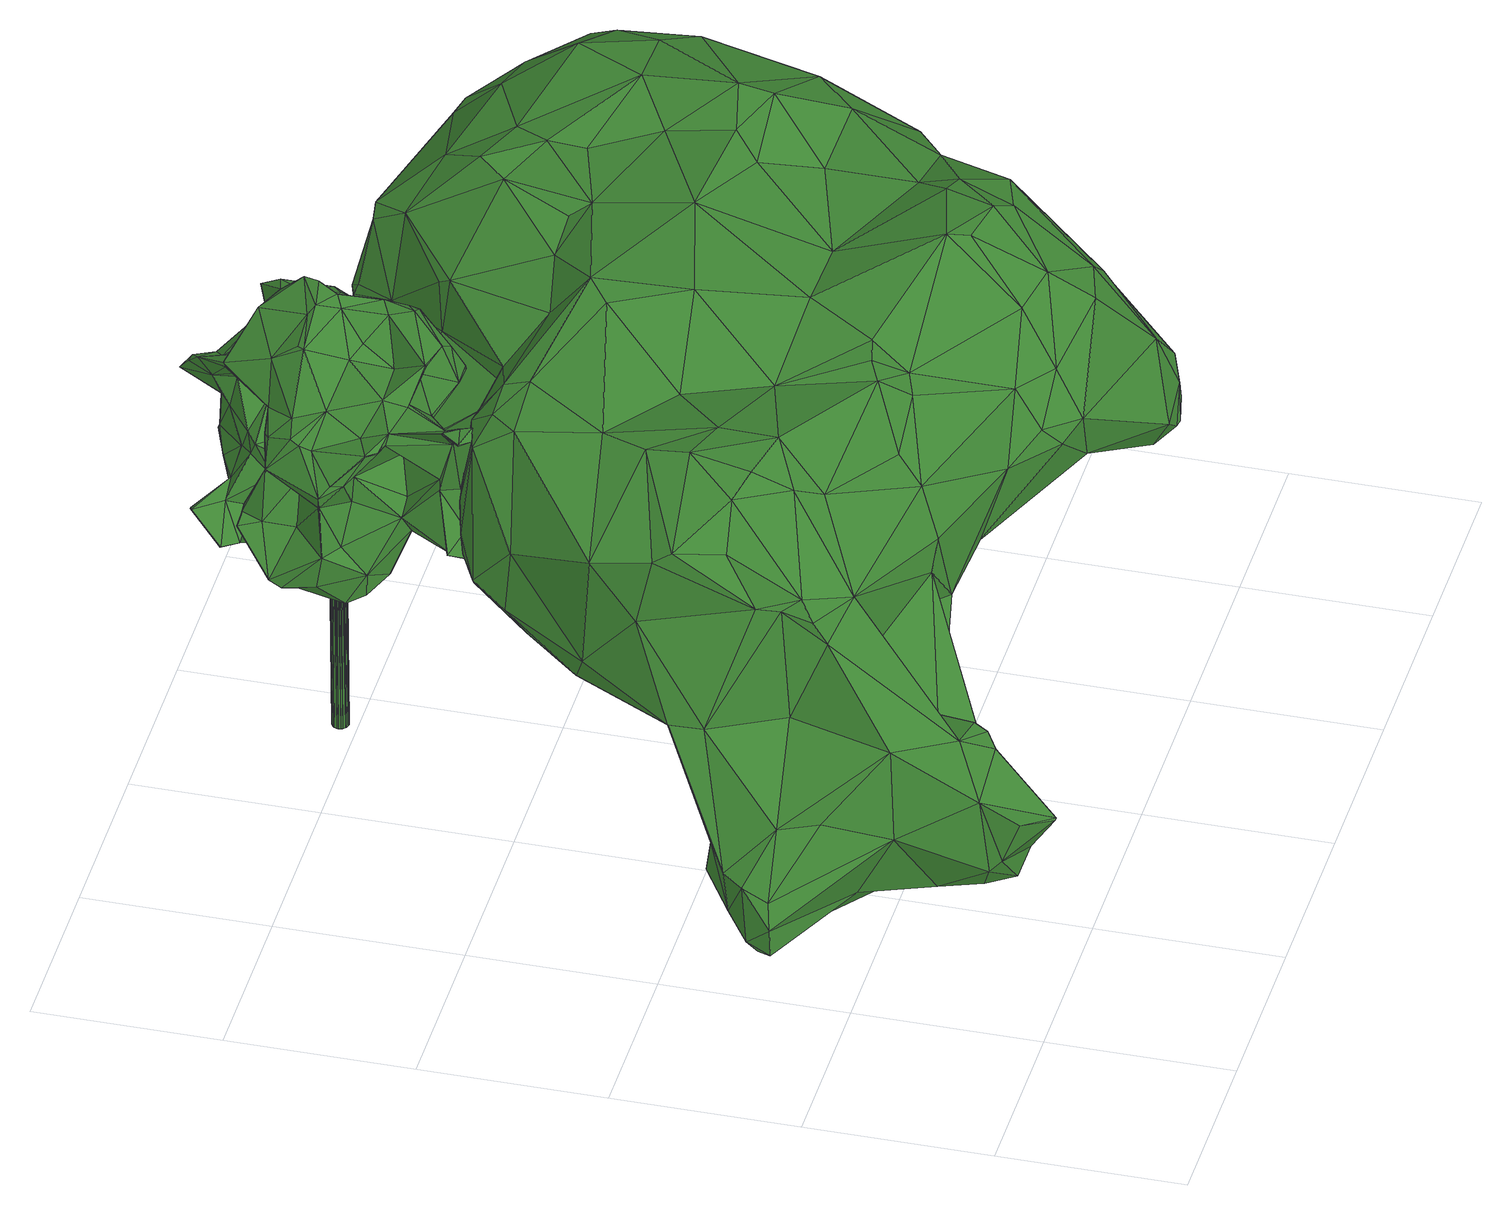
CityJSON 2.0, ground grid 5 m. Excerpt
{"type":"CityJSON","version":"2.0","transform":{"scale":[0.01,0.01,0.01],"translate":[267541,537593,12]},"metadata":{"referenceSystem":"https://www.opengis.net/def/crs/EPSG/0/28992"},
"CityObjects":{
"tree1":{"type":"SolitaryVegetationObject","attributes":{"gtid":318,"crown_width_m":7.71,"crown_median_z":21.86,"crown_r50_m":0.339,"crown_porosity":0.909,"trunk_H_m":8.92,"trunk_DBH_m":0.437,"trunk_radius_m":0.219,"trunk_base_height_m":12.94,"original_gtid":"318"},"geometry":[{"type":"Solid","lod":"3","boundaries":[[[[0,1,2]],[[3,4,5]],[[6,7,8]],[[7,6,9]],[[10,11,12]],[[0,2,13]],[[14,15,16]],[[17,18,19]],[[20,21,22]],[[23,24,25]],[[26,27,28]],[[25,24,29]],[[18,30,19]],[[31,32,33]],[[34,32,31]],[[35,36,37]],[[29,38,39]],[[40,41,42]],[[43,44,45]],[[43,45,46]],[[47,48,49]],[[1,50,51]],[[52,53,54]],[[52,55,53]],[[56,3,5]],[[57,58,59]],[[60,61,62]],[[63,64,65]],[[66,67,68]],[[66,68,34]],[[69,70,71]],[[72,73,21]],[[74,23,75]],[[76,77,78]],[[76,78,79]],[[53,80,81]],[[54,53,82]],[[83,84,85]],[[86,87,88]],[[86,6,87]],[[60,36,35]],[[22,21,89]],[[90,91,92]],[[69,93,94]],[[47,3,48]],[[95,70,96]],[[97,84,98]],[[39,38,99]],[[100,101,88]],[[3,56,102]],[[53,55,80]],[[92,71,90]],[[4,47,103]],[[104,16,105]],[[103,105,16]],[[106,107,108]],[[109,57,110]],[[109,111,57]],[[65,85,63]],[[112,108,99]],[[113,114,115]],[[113,116,114]],[[116,117,118]],[[119,17,19]],[[119,19,120]],[[112,38,74]],[[8,73,100]],[[10,121,11]],[[89,73,122]],[[8,122,73]],[[123,56,124]],[[123,102,56]],[[125,113,115]],[[126,53,81]],[[59,94,23]],[[24,23,74]],[[23,25,59]],[[6,8,87]],[[127,128,129]],[[119,128,127]],[[130,70,95]],[[96,70,69]],[[114,125,115]],[[131,61,132]],[[133,118,117]],[[12,134,126]],[[11,134,12]],[[49,48,135]],[[80,136,137]],[[3,47,4]],[[99,38,112]],[[49,105,47]],[[138,139,140]],[[141,140,139]],[[101,66,88]],[[142,143,144]],[[145,146,92]],[[40,147,148]],[[25,110,57]],[[149,150,151]],[[24,74,29]],[[111,95,57]],[[152,95,111]],[[127,153,154]],[[41,154,153]],[[95,96,57]],[[155,156,157]],[[112,76,108]],[[112,77,76]],[[158,1,159]],[[67,101,160]],[[29,39,25]],[[3,102,135]],[[134,11,143]],[[29,74,38]],[[23,94,75]],[[161,122,162]],[[151,30,163]],[[22,89,122]],[[164,163,18]],[[164,149,163]],[[163,149,151]],[[25,57,59]],[[37,165,166]],[[91,90,167]],[[26,105,49]],[[112,74,75]],[[168,135,169]],[[168,169,170]],[[2,171,172]],[[8,173,87]],[[174,175,176]],[[81,137,126]],[[43,177,174]],[[175,174,177]],[[175,177,178]],[[179,176,175]],[[163,30,18]],[[46,45,180]],[[94,181,75]],[[178,177,180]],[[43,180,177]],[[46,180,43]],[[182,183,114]],[[34,183,182]],[[108,76,106]],[[184,185,186]],[[151,19,30]],[[120,19,151]],[[133,187,182]],[[188,33,159]],[[107,189,39]],[[190,191,192]],[[125,193,113]],[[9,162,7]],[[194,91,193]],[[89,21,73]],[[12,137,10]],[[111,116,152]],[[195,175,196]],[[7,122,8]],[[95,152,197]],[[95,197,193]],[[109,117,111]],[[116,111,117]],[[102,169,135]],[[164,18,136]],[[164,136,80]],[[1,32,2]],[[101,67,66]],[[198,124,199]],[[198,199,72]],[[126,137,12]],[[159,1,188]],[[160,15,14]],[[159,33,158]],[[180,196,178]],[[43,129,44]],[[200,44,129]],[[174,201,43]],[[156,31,157]],[[62,36,60]],[[31,33,188]],[[146,93,69]],[[146,202,93]],[[203,136,17]],[[137,136,203]],[[92,146,71]],[[14,16,104]],[[193,197,113]],[[80,137,81]],[[184,186,107]],[[193,91,167]],[[204,184,205]],[[206,77,112]],[[134,143,207]],[[170,134,207]],[[100,72,199]],[[9,6,161]],[[64,132,208]],[[33,32,158]],[[103,16,4]],[[17,119,127]],[[17,127,203]],[[129,128,200]],[[113,197,116]],[[152,116,197]],[[61,131,62]],[[20,52,54]],[[193,156,155]],[[194,193,155]],[[178,196,175]],[[188,1,51]],[[188,51,209]],[[210,110,189]],[[98,211,168]],[[54,82,170]],[[59,69,94]],[[212,213,203]],[[214,215,10]],[[216,217,62]],[[218,217,216]],[[20,54,169]],[[170,169,54]],[[219,65,208]],[[0,50,1]],[[165,147,166]],[[41,40,220]],[[182,114,116]],[[133,204,6]],[[86,133,6]],[[209,221,188]],[[98,222,97]],[[209,223,194]],[[148,147,165]],[[98,144,222]],[[5,16,56]],[[44,200,150]],[[88,66,86]],[[171,104,172]],[[47,105,103]],[[210,189,107]],[[99,108,39]],[[107,39,108]],[[193,167,130]],[[169,123,198]],[[27,49,224]],[[40,42,147]],[[214,213,212]],[[20,139,52]],[[55,52,139]],[[225,226,227]],[[90,130,167]],[[141,139,20]],[[129,43,201]],[[138,190,139]],[[22,141,20]],[[158,32,1]],[[228,229,181]],[[142,144,98]],[[206,230,77]],[[206,231,230]],[[230,231,229]],[[229,231,181]],[[191,190,225]],[[228,179,229]],[[45,195,196]],[[124,100,199]],[[109,185,117]],[[133,117,185]],[[232,31,156]],[[232,156,125]],[[3,135,48]],[[207,143,142]],[[85,84,63]],[[50,208,51]],[[64,131,132]],[[32,68,171]],[[133,185,204]],[[204,185,184]],[[60,233,61]],[[69,58,96]],[[57,96,58]],[[234,143,121]],[[133,182,118]],[[182,116,118]],[[88,173,100]],[[77,230,195]],[[13,2,235]],[[2,172,235]],[[67,14,236]],[[160,14,67]],[[5,4,16]],[[15,160,101]],[[124,15,101]],[[124,101,100]],[[236,14,104]],[[236,104,171]],[[62,97,222]],[[131,97,62]],[[195,45,78]],[[44,78,45]],[[237,214,148]],[[144,234,238]],[[153,179,41]],[[69,59,58]],[[180,45,196]],[[219,239,65]],[[208,132,51]],[[32,34,68]],[[62,237,36]],[[237,37,36]],[[148,165,237]],[[237,165,37]],[[63,84,97]],[[205,240,204]],[[120,128,119]],[[64,208,65]],[[212,148,214]],[[179,166,42]],[[2,32,171]],[[214,10,213]],[[182,187,34]],[[66,34,187]],[[193,130,95]],[[66,187,86]],[[86,187,133]],[[11,121,143]],[[223,209,132]],[[51,132,209]],[[124,198,123]],[[31,232,34]],[[191,241,242]],[[140,227,226]],[[17,136,18]],[[64,63,243]],[[131,243,97]],[[64,243,131]],[[227,140,141]],[[80,192,164]],[[236,68,67]],[[217,10,215]],[[217,218,10]],[[171,68,236]],[[195,78,77]],[[35,233,60]],[[212,220,148]],[[203,220,212]],[[223,233,145]],[[35,145,233]],[[244,189,110]],[[245,0,13]],[[245,13,28]],[[239,85,65]],[[206,75,231]],[[223,145,246]],[[97,243,63]],[[194,221,209]],[[223,246,247]],[[194,223,247]],[[42,166,147]],[[164,192,248]],[[191,248,192]],[[39,244,25]],[[110,25,244]],[[195,229,179]],[[195,179,175]],[[137,203,213]],[[137,213,10]],[[26,235,105]],[[49,27,26]],[[148,220,40]],[[83,28,27]],[[223,132,233]],[[61,233,132]],[[214,237,215]],[[224,168,211]],[[16,15,249]],[[16,249,56]],[[161,22,122]],[[225,241,191]],[[106,241,107]],[[122,7,162]],[[142,98,168]],[[185,210,186]],[[109,210,185]],[[186,210,107]],[[161,162,9]],[[242,241,106]],[[26,13,235]],[[50,0,219]],[[127,154,203]],[[205,250,227]],[[184,250,205]],[[44,150,78]],[[79,150,149]],[[79,78,150]],[[91,247,92]],[[94,93,181]],[[146,145,251]],[[144,238,222]],[[195,230,229]],[[193,125,156]],[[219,245,239]],[[28,239,245]],[[0,245,219]],[[219,208,50]],[[172,105,235]],[[239,83,85]],[[239,28,83]],[[72,21,20]],[[228,251,35]],[[145,35,251]],[[247,246,145]],[[146,251,202]],[[154,252,253]],[[144,143,234]],[[181,231,75]],[[62,217,215]],[[188,221,157]],[[247,145,92]],[[91,194,247]],[[146,69,71]],[[206,112,75]],[[37,166,254]],[[98,84,211]],[[224,211,27]],[[37,254,35]],[[35,254,228]],[[179,228,254]],[[179,42,41]],[[166,179,254]],[[79,248,191]],[[164,248,79]],[[149,164,79]],[[125,183,232]],[[114,183,125]],[[34,232,183]],[[10,218,121]],[[207,168,170]],[[62,215,237]],[[207,142,168]],[[218,255,121]],[[234,121,255]],[[134,170,82]],[[216,62,255]],[[216,255,218]],[[88,87,173]],[[210,109,110]],[[130,90,70]],[[71,70,90]],[[172,104,105]],[[194,155,221]],[[244,39,189]],[[56,249,124]],[[15,124,249]],[[252,41,220]],[[83,211,84]],[[27,211,83]],[[72,20,198]],[[255,238,234]],[[62,238,255]],[[222,238,62]],[[93,256,181]],[[93,202,256]],[[251,256,202]],[[181,256,228]],[[228,256,251]],[[134,82,126]],[[126,82,53]],[[72,100,73]],[[100,173,8]],[[20,169,198]],[[80,55,192]],[[169,102,123]],[[139,192,55]],[[139,190,192]],[[154,41,252]],[[204,240,6]],[[161,240,205]],[[161,6,240]],[[129,201,127]],[[201,153,127]],[[153,176,179]],[[28,13,26]],[[49,135,224]],[[168,224,135]],[[76,79,257]],[[191,257,79]],[[242,257,191]],[[76,257,106]],[[242,106,257]],[[154,253,203]],[[220,203,253]],[[252,220,253]],[[201,176,153]],[[201,174,176]],[[190,226,225]],[[161,227,141]],[[161,141,22]],[[205,227,161]],[[188,157,31]],[[140,226,138]],[[138,226,190]],[[150,200,128]],[[150,128,151]],[[151,128,120]],[[107,241,250]],[[107,250,184]],[[225,250,241]],[[227,250,225]],[[155,157,221]],[[258,259,260]],[[258,260,261]],[[261,260,262]],[[261,262,263]],[[260,259,264]],[[260,264,262]],[[262,264,265]],[[262,265,263]],[[264,259,266]],[[264,266,265]],[[265,266,267]],[[265,267,263]],[[266,259,268]],[[266,268,267]],[[267,268,269]],[[267,269,263]],[[268,259,270]],[[268,270,269]],[[269,270,271]],[[269,271,263]],[[270,259,272]],[[270,272,271]],[[271,272,273]],[[271,273,263]],[[272,259,274]],[[272,274,273]],[[273,274,275]],[[273,275,263]],[[274,259,276]],[[274,276,275]],[[275,276,277]],[[275,277,263]],[[276,259,278]],[[276,278,277]],[[277,278,279]],[[277,279,263]],[[278,259,280]],[[278,280,279]],[[279,280,281]],[[279,281,263]],[[280,259,282]],[[280,282,281]],[[281,282,283]],[[281,283,263]],[[282,259,284]],[[282,284,283]],[[283,284,285]],[[283,285,263]],[[284,259,286]],[[284,286,285]],[[285,286,287]],[[285,287,263]],[[286,259,288]],[[286,288,287]],[[287,288,289]],[[287,289,263]],[[288,259,290]],[[288,290,289]],[[289,290,291]],[[289,291,263]],[[290,259,292]],[[290,292,291]],[[291,292,293]],[[291,293,263]],[[292,259,294]],[[292,294,293]],[[293,294,295]],[[293,295,263]],[[294,259,296]],[[294,296,295]],[[295,296,297]],[[295,297,263]],[[296,259,298]],[[296,298,297]],[[297,298,299]],[[297,299,263]],[[298,259,300]],[[298,300,299]],[[299,300,301]],[[299,301,263]],[[300,259,302]],[[300,302,301]],[[301,302,303]],[[301,303,263]],[[302,259,304]],[[302,304,303]],[[303,304,305]],[[303,305,263]],[[304,259,306]],[[304,306,305]],[[305,306,307]],[[305,307,263]],[[306,259,258]],[[306,258,307]],[[307,258,261]],[[307,261,263]]]]}]},
"tree2":{"type":"SolitaryVegetationObject","attributes":{"gtid":290,"crown_width_m":22.07,"crown_median_z":20.26,"crown_r50_m":0.439,"crown_porosity":0.883,"trunk_H_m":7.35,"trunk_DBH_m":1.21,"trunk_radius_m":0.607,"trunk_base_height_m":12.91,"original_gtid":"290"},"geometry":[{"type":"Solid","lod":"3","boundaries":[[[[308,309,310]],[[311,312,313]],[[314,315,316]],[[317,318,319]],[[320,321,322]],[[323,324,325]],[[326,327,328]],[[308,329,309]],[[330,331,313]],[[332,316,333]],[[334,335,336]],[[333,337,338]],[[339,340,341]],[[324,342,343]],[[344,343,342]],[[345,346,347]],[[348,349,350]],[[320,351,321]],[[347,352,345]],[[353,354,355]],[[356,357,358]],[[359,334,360]],[[353,334,359]],[[361,362,363]],[[311,313,331]],[[364,365,366]],[[367,355,354]],[[333,338,332]],[[353,368,354]],[[369,370,371]],[[369,372,370]],[[373,374,375]],[[376,377,378]],[[379,380,381]],[[382,383,384]],[[385,386,387]],[[388,386,385]],[[389,351,337]],[[325,324,390]],[[391,392,393]],[[394,395,396]],[[394,396,397]],[[398,399,357]],[[400,357,399]],[[338,337,351]],[[327,340,339]],[[326,340,327]],[[401,402,403]],[[338,351,332]],[[404,405,330]],[[406,407,320]],[[408,366,397]],[[393,392,409]],[[316,410,314]],[[407,406,411]],[[412,413,414]],[[389,337,415]],[[416,417,374]],[[364,389,415]],[[319,318,418]],[[419,420,421]],[[419,422,420]],[[322,321,389]],[[408,389,364]],[[423,424,425]],[[423,425,426]],[[362,361,427]],[[394,428,429]],[[311,331,430]],[[431,432,352]],[[366,433,409]],[[366,409,420]],[[393,433,434]],[[435,436,400]],[[430,331,437]],[[438,439,440]],[[308,441,442]],[[308,442,443]],[[389,321,351]],[[334,336,444]],[[445,446,447]],[[448,449,450]],[[451,452,453]],[[451,453,454]],[[455,456,457]],[[422,397,458]],[[422,458,420]],[[355,459,426]],[[359,360,460]],[[461,462,463]],[[464,315,465]],[[466,467,449]],[[468,317,457]],[[469,470,317]],[[471,472,439]],[[382,384,439]],[[473,474,475]],[[457,476,477]],[[368,353,359]],[[397,422,394]],[[478,355,426]],[[479,480,463]],[[434,364,415]],[[462,461,418]],[[481,482,483]],[[408,396,322]],[[484,485,310]],[[367,354,368]],[[351,407,332]],[[315,464,316]],[[346,486,347]],[[320,407,351]],[[487,399,398]],[[312,461,463]],[[312,463,488]],[[489,490,491]],[[492,477,476]],[[493,485,484]],[[329,435,309]],[[312,488,404]],[[494,362,427]],[[475,495,473]],[[341,340,326]],[[496,314,410]],[[493,497,481]],[[431,352,347]],[[416,374,498]],[[326,328,356]],[[398,356,328]],[[446,496,499]],[[358,341,326]],[[472,500,501]],[[454,502,503]],[[454,503,451]],[[346,376,504]],[[380,505,476]],[[467,506,403]],[[507,508,509]],[[507,510,508]],[[511,398,328]],[[512,411,406]],[[408,364,366]],[[513,514,515]],[[363,362,494]],[[501,413,383]],[[498,516,416]],[[499,496,410]],[[517,518,519]],[[396,395,520]],[[361,367,368]],[[378,367,361]],[[358,436,329]],[[521,308,310]],[[329,443,358]],[[326,356,358]],[[522,523,524]],[[398,357,356]],[[525,471,325]],[[486,504,376]],[[377,376,346]],[[434,433,365]],[[377,346,345]],[[403,500,526]],[[527,508,510]],[[481,528,456]],[[457,470,455]],[[371,370,529]],[[446,417,447]],[[468,318,317]],[[474,530,475]],[[446,531,496]],[[394,532,395]],[[429,532,394]],[[341,533,534]],[[487,447,417]],[[451,391,467]],[[535,518,536]],[[329,436,435]],[[329,308,443]],[[511,328,327]],[[379,381,512]],[[511,327,339]],[[537,524,388]],[[318,468,538]],[[539,540,387]],[[501,382,472]],[[377,459,378]],[[313,404,330]],[[346,504,486]],[[495,541,473]],[[434,365,364]],[[439,542,440]],[[420,529,421]],[[404,313,312]],[[453,463,480]],[[543,530,544]],[[404,488,405]],[[450,465,315]],[[366,458,397]],[[408,322,389]],[[492,476,532]],[[520,395,505]],[[397,396,408]],[[355,335,353]],[[545,435,399]],[[546,547,453]],[[349,384,412]],[[548,344,549]],[[519,377,432]],[[421,529,370]],[[549,344,550]],[[522,494,427]],[[468,480,479]],[[431,347,514]],[[418,461,311]],[[486,551,552]],[[431,517,432]],[[376,551,486]],[[494,552,363]],[[494,515,552]],[[486,552,347]],[[347,552,515]],[[553,530,323]],[[377,519,459]],[[528,481,497]],[[311,430,418]],[[554,402,507]],[[418,430,319]],[[319,430,385]],[[432,377,352]],[[555,517,514]],[[515,514,347]],[[345,352,377]],[[376,378,551]],[[361,551,378]],[[361,363,551]],[[552,551,363]],[[360,334,556]],[[330,557,331]],[[492,532,477]],[[498,512,558]],[[498,411,512]],[[553,534,533]],[[367,459,355]],[[357,436,358]],[[360,556,460]],[[542,511,339]],[[308,521,441]],[[559,560,561]],[[559,414,560]],[[540,562,563]],[[540,539,562]],[[393,409,433]],[[545,399,417]],[[357,400,436]],[[564,565,523]],[[445,531,446]],[[481,456,482]],[[498,373,411]],[[498,374,373]],[[559,561,496]],[[411,373,407]],[[407,373,332]],[[403,506,500]],[[337,464,415]],[[310,483,521]],[[566,335,478]],[[353,335,334]],[[355,478,335]],[[469,317,319]],[[566,336,335]],[[549,550,567]],[[442,533,443]],[[568,569,570]],[[358,443,533]],[[358,533,341]],[[532,505,395]],[[339,440,542]],[[341,534,339]],[[527,510,571]],[[516,558,497]],[[572,344,342]],[[572,342,324]],[[474,324,530]],[[569,483,573]],[[418,538,462]],[[529,502,371]],[[488,554,405]],[[574,425,424]],[[546,480,429]],[[312,311,461]],[[560,414,448]],[[421,575,419]],[[426,459,519]],[[439,472,382]],[[574,535,536]],[[576,508,527]],[[567,577,549]],[[548,577,556]],[[549,577,548]],[[562,489,541]],[[562,541,563]],[[418,318,538]],[[556,444,548]],[[556,334,444]],[[563,578,540]],[[393,465,450]],[[473,579,572]],[[378,459,367]],[[474,473,572]],[[390,525,325]],[[473,541,489]],[[323,325,471]],[[433,366,365]],[[495,568,578]],[[541,578,563]],[[580,576,518]],[[539,387,386]],[[495,578,541]],[[398,350,487]],[[447,487,350]],[[483,441,521]],[[495,581,568]],[[495,475,581]],[[369,547,372]],[[369,454,547]],[[476,456,381]],[[573,482,582]],[[538,479,462]],[[463,452,488]],[[453,452,463]],[[483,310,485]],[[432,517,519]],[[539,386,491]],[[390,425,574]],[[558,516,498]],[[468,479,538]],[[557,580,583]],[[537,583,580]],[[537,557,583]],[[317,470,457]],[[410,584,499]],[[446,499,584]],[[403,526,401]],[[309,435,484]],[[309,484,310]],[[533,544,553]],[[412,445,349]],[[511,350,398]],[[542,350,511]],[[470,469,585]],[[518,535,423]],[[545,417,416]],[[382,501,383]],[[457,586,468]],[[417,399,487]],[[447,350,445]],[[476,381,380]],[[455,482,456]],[[502,529,409]],[[366,420,458]],[[523,565,489]],[[578,568,582]],[[332,373,375]],[[332,375,316]],[[587,445,412]],[[587,412,414]],[[369,371,454]],[[513,515,537]],[[543,544,442]],[[388,491,386]],[[438,440,534]],[[502,392,503]],[[391,503,392]],[[501,500,506]],[[323,438,534]],[[553,323,534]],[[445,587,531]],[[496,561,314]],[[315,314,561]],[[339,534,440]],[[588,576,527]],[[420,409,529]],[[434,415,464]],[[500,472,526]],[[589,469,387]],[[590,574,588]],[[445,350,349]],[[401,507,402]],[[494,522,524]],[[467,591,451]],[[439,438,471]],[[323,471,438]],[[471,525,526]],[[333,464,337]],[[559,587,414]],[[524,523,491]],[[517,431,514]],[[424,423,535]],[[522,564,523]],[[371,502,454]],[[516,545,416]],[[315,561,450]],[[560,448,561]],[[450,561,448]],[[476,505,532]],[[559,531,587]],[[496,531,559]],[[585,469,589]],[[316,464,333]],[[391,449,467]],[[442,544,533]],[[324,343,390]],[[425,390,343]],[[406,379,512]],[[320,379,406]],[[525,401,526]],[[571,401,525]],[[426,519,423]],[[518,423,519]],[[567,473,564]],[[567,579,473]],[[567,564,427]],[[557,509,580]],[[330,509,557]],[[522,427,564]],[[574,424,535]],[[518,517,555]],[[518,555,580]],[[428,546,429]],[[526,472,471]],[[403,402,591]],[[454,453,547]],[[403,591,467]],[[441,543,442]],[[580,509,508]],[[580,508,576]],[[452,554,488]],[[566,425,336]],[[473,489,565]],[[379,520,505]],[[379,505,380]],[[564,473,565]],[[478,426,425]],[[478,425,566]],[[540,578,589]],[[400,399,435]],[[510,507,571]],[[451,591,592]],[[451,592,452]],[[402,592,591]],[[402,452,592]],[[453,480,546]],[[402,554,452]],[[585,455,470]],[[469,385,387]],[[434,593,393]],[[336,425,343]],[[528,594,456]],[[479,463,462]],[[523,489,491]],[[456,476,457]],[[494,524,515]],[[537,515,524]],[[544,530,553]],[[324,323,530]],[[506,467,466]],[[456,594,381]],[[512,381,594]],[[375,374,584]],[[375,584,410]],[[370,372,575]],[[372,547,575]],[[546,575,547]],[[394,422,575]],[[422,419,575]],[[394,575,428]],[[546,428,575]],[[370,575,421]],[[474,572,324]],[[548,343,344]],[[383,413,412]],[[388,524,491]],[[475,530,543]],[[451,503,391]],[[439,384,542]],[[558,528,497]],[[379,320,520]],[[322,520,320]],[[528,558,594]],[[512,594,558]],[[417,446,584]],[[417,584,374]],[[556,595,460]],[[556,577,595]],[[316,375,410]],[[393,593,465]],[[493,545,516]],[[484,545,493]],[[484,435,545]],[[585,582,455]],[[589,582,585]],[[589,578,582]],[[482,455,582]],[[427,595,567]],[[427,361,595]],[[567,595,577]],[[348,350,542]],[[571,507,401]],[[405,554,507]],[[405,507,330]],[[568,570,582]],[[540,589,387]],[[469,319,385]],[[396,520,322]],[[588,527,571]],[[590,588,571]],[[348,384,349]],[[542,384,348]],[[574,536,588]],[[502,409,392]],[[493,481,485]],[[491,490,539]],[[482,573,483]],[[569,441,483]],[[569,543,441]],[[588,536,576]],[[518,576,536]],[[571,525,590]],[[390,590,525]],[[390,574,590]],[[483,485,481]],[[444,343,548]],[[336,343,444]],[[331,557,437]],[[596,567,550]],[[572,579,596]],[[532,429,477]],[[586,457,477]],[[586,477,429]],[[580,555,537]],[[513,537,514]],[[555,514,537]],[[475,543,597]],[[475,597,581]],[[568,581,597]],[[569,597,543]],[[568,597,569]],[[573,582,570]],[[569,573,570]],[[562,539,490]],[[598,466,449]],[[384,383,412]],[[596,579,567]],[[596,550,344]],[[596,344,572]],[[388,437,537]],[[537,437,557]],[[430,437,385]],[[385,437,388]],[[598,449,448]],[[414,598,448]],[[598,414,466]],[[507,509,330]],[[489,562,490]],[[393,449,391]],[[393,450,449]],[[480,586,429]],[[480,468,586]],[[466,414,413]],[[466,413,506]],[[506,413,501]],[[368,595,361]],[[359,595,368]],[[460,595,359]],[[516,497,493]],[[464,593,434]],[[465,593,464]],[[599,600,601]],[[599,601,602]],[[602,601,603]],[[602,603,604]],[[601,600,605]],[[601,605,603]],[[603,605,606]],[[603,606,604]],[[605,600,607]],[[605,607,606]],[[606,607,608]],[[606,608,604]],[[607,600,609]],[[607,609,608]],[[608,609,610]],[[608,610,604]],[[609,600,611]],[[609,611,610]],[[610,611,612]],[[610,612,604]],[[611,600,613]],[[611,613,612]],[[612,613,614]],[[612,614,604]],[[613,600,615]],[[613,615,614]],[[614,615,616]],[[614,616,604]],[[615,600,617]],[[615,617,616]],[[616,617,618]],[[616,618,604]],[[617,600,619]],[[617,619,618]],[[618,619,620]],[[618,620,604]],[[619,600,621]],[[619,621,620]],[[620,621,622]],[[620,622,604]],[[621,600,623]],[[621,623,622]],[[622,623,624]],[[622,624,604]],[[623,600,625]],[[623,625,624]],[[624,625,626]],[[624,626,604]],[[625,600,627]],[[625,627,626]],[[626,627,628]],[[626,628,604]],[[627,600,629]],[[627,629,628]],[[628,629,630]],[[628,630,604]],[[629,600,631]],[[629,631,630]],[[630,631,632]],[[630,632,604]],[[631,600,633]],[[631,633,632]],[[632,633,634]],[[632,634,604]],[[633,600,635]],[[633,635,634]],[[634,635,636]],[[634,636,604]],[[635,600,637]],[[635,637,636]],[[636,637,638]],[[636,638,604]],[[637,600,639]],[[637,639,638]],[[638,639,640]],[[638,640,604]],[[639,600,641]],[[639,641,640]],[[640,641,642]],[[640,642,604]],[[641,600,643]],[[641,643,642]],[[642,643,644]],[[642,644,604]],[[643,600,645]],[[643,645,644]],[[644,645,646]],[[644,646,604]],[[645,600,647]],[[645,647,646]],[[646,647,648]],[[646,648,604]],[[647,600,599]],[[647,599,648]],[[648,599,602]],[[648,602,604]]]]}]}
},
"vertices":[
[980,2340,1047],[962,2400,1054],[1006,2366,936],[787,2335,652],[834,2424,725],[835,2359,670],[1179,2137,808],[1202,2053,695],[1197,2068,696],[1188,2004,705],[535,2008,855],[536,2112,744],[544,2024,758],[945,2304,909],[985,2375,791],[958,2316,760],[925,2348,766],[585,1691,895],[671,1676,851],[606,1618,866],[940,2038,648],[1036,2086,596],[1043,2034,634],[1051,1885,1288],[1081,1842,1171],[1141,1895,1157],[901,2285,873],[901,2228,812],[888,2270,913],[1078,1810,1152],[695,1649,846],[1043,2409,1068],[1037,2395,946],[1021,2466,1064],[1110,2358,1012],[744,2049,1158],[634,2092,1120],[629,2059,1114],[1080,1773,1111],[1102,1799,1100],[630,1888,1133],[670,1877,1133],[631,1886,1138],[646,1647,1204],[720,1668,1057],[756,1676,1155],[682,1653,1219],[806,2413,744],[772,2329,666],[859,2340,747],[927,2284,1110],[872,2342,1153],[818,1999,728],[673,1933,695],[812,2043,709],[707,1903,711],[854,2335,660],[1153,2016,1177],[1036,1983,1192],[1062,1914,1287],[647,2118,1127],[682,2184,1096],[626,2177,1037],[810,2097,1025],[813,2162,1071],[931,2077,1011],[1136,2253,888],[1084,2375,809],[1063,2374,903],[1035,1973,1313],[1021,2124,1211],[988,2083,1344],[1035,2119,626],[1052,2110,629],[1038,1799,1197],[980,1808,1237],[911,1815,1060],[903,1816,1073],[784,1716,1005],[810,1706,973],[671,1865,736],[601,1907,714],[651,2020,742],[899,2196,875],[803,2106,880],[876,2078,917],[1184,2189,923],[1180,2140,806],[1158,2191,801],[1052,2076,601],[1010,2136,1359],[1026,2177,1354],[937,2125,1339],[988,1949,1303],[1004,1885,1315],[1109,2167,1192],[1083,2076,1182],[715,2181,898],[720,2210,846],[1084,1773,1099],[1071,2200,671],[1077,2295,776],[820,2285,660],[834,2423,728],[983,2376,794],[916,2340,778],[979,1861,1017],[1062,1894,985],[1023,1838,1035],[1203,2002,1088],[1183,1970,1119],[1255,2112,1139],[1005,1770,1113],[1224,2289,1187],[1246,2316,1142],[1241,2317,1162],[1317,2174,1119],[1246,2119,1074],[1261,2179,1084],[533,1681,925],[606,1615,868],[533,2144,766],[1138,2028,687],[940,2216,702],[966,2221,694],[1204,2335,1179],[584,1958,689],[649,1731,1036],[628,1657,943],[662,1680,1041],[1027,2191,1280],[725,2203,1076],[780,2208,1118],[1182,2173,934],[579,2080,720],[801,2288,665],[692,1814,866],[591,1904,781],[920,1928,764],[842,1957,736],[951,1932,754],[988,1972,715],[634,2184,841],[536,2144,765],[615,2246,857],[824,2127,1280],[954,2064,1326],[604,1912,1138],[578,1961,1058],[734,1656,925],[715,1657,952],[675,1621,878],[1264,2142,1143],[696,1710,1150],[684,1739,1044],[1046,2262,1179],[1130,2303,1157],[991,2380,1096],[999,2494,1036],[975,2464,1078],[1045,2343,792],[1136,1999,712],[1187,2005,702],[715,1655,852],[695,1813,865],[562,1992,1061],[604,1914,1141],[1029,2175,1352],[739,2180,736],[842,2130,704],[698,2105,690],[1032,2398,850],[953,2322,855],[1135,2139,753],[607,1672,1213],[643,1723,1219],[642,1724,1216],[609,1672,1215],[671,1684,1219],[684,1871,1162],[682,1655,1221],[872,1825,1250],[1216,2250,1094],[1211,2312,1141],[1058,1981,897],[1134,2101,981],[1072,1981,953],[1113,2270,1012],[955,2436,1108],[1096,1888,1084],[856,1862,786],[879,1810,863],[764,1873,781],[1095,2256,1253],[962,2281,1285],[733,1737,1160],[718,1701,1184],[1207,2225,1174],[983,2161,686],[1007,2189,679],[670,1672,1032],[636,1692,1202],[932,2001,1245],[656,1831,928],[1052,2095,846],[1038,2017,789],[898,1848,1203],[603,2087,753],[882,2201,1097],[863,2346,1172],[1080,1956,997],[790,2141,760],[651,1959,959],[596,1973,854],[553,2019,998],[553,2021,998],[694,2103,978],[555,2020,996],[628,2096,872],[1018,2164,1061],[663,1957,1028],[938,2322,1151],[670,2243,888],[837,2215,1226],[882,2279,727],[925,1881,808],[933,1892,790],[990,1924,761],[781,1912,1190],[795,1851,1170],[811,1853,1168],[873,1823,1247],[1131,2302,1154],[717,2132,1140],[612,2247,859],[944,2317,862],[1051,2407,828],[542,2018,1032],[647,2242,880],[984,2182,899],[1126,2123,747],[964,1927,954],[892,1892,993],[696,2106,978],[1118,1894,1118],[1029,2271,961],[836,2146,1277],[919,2143,1318],[834,1829,897],[919,2284,730],[1030,1971,878],[878,2023,1228],[777,1858,1038],[721,1833,948],[688,1946,1131],[629,2185,872],[920,1917,1189],[835,1825,986],[897,2045,94],[875,2045,94],[896,2051,94],[908,2057,985],[907,2063,985],[886,2057,986],[894,2056,94],[905,2068,985],[890,2061,94],[902,2072,985],[886,2064,94],[897,2076,985],[880,2066,94],[892,2078,985],[875,2067,94],[886,2078,985],[869,2066,94],[880,2078,985],[864,2064,94],[875,2076,985],[859,2060,94],[871,2072,986],[856,2056,94],[867,2067,986],[854,2050,94],[865,2062,986],[853,2045,94],[865,2056,986],[854,2039,94],[865,2051,986],[856,2034,94],[868,2045,986],[860,2029,94],[871,2041,986],[864,2026,94],[876,2038,986],[870,2024,94],[881,2035,986],[875,2023,94],[887,2035,986],[881,2024,94],[892,2036,986],[886,2026,94],[898,2038,986],[891,2030,94],[902,2041,986],[894,2034,94],[905,2046,985],[896,2040,94],[908,2051,985],
[1610,399,1276],[1769,527,1346],[1700,561,1388],[455,1596,918],[567,1650,912],[482,1599,890],[2421,1374,787],[2254,1573,816],[2411,1636,1018],[772,1527,1324],[683,1602,1272],[622,1532,1275],[2028,1721,1454],[2064,1869,1343],[1952,1901,1350],[1223,476,701],[978,487,704],[1135,604,676],[1916,135,761],[1859,118,687],[1993,150,661],[1787,324,1181],[541,1479,716],[426,1505,863],[2380,1779,1225],[2292,1848,1152],[475,155,335],[511,228,262],[606,287,403],[2223,1923,1132],[2292,1853,1190],[1789,169,653],[1825,119,694],[1731,114,767],[908,518,726],[658,431,518],[587,315,569],[128,812,195],[80,784,201],[55,832,310],[1901,723,745],[2131,808,638],[2112,528,722],[2089,1866,1330],[259,904,212],[455,183,252],[410,257,248],[540,365,191],[1964,160,814],[2026,360,986],[1858,181,933],[386,205,343],[420,77,469],[271,457,445],[164,620,538],[24,720,375],[1962,2058,1161],[1957,2041,1129],[1699,2016,1056],[397,376,226],[377,237,311],[1218,2041,698],[1236,2057,704],[1257,2052,697],[1216,2044,705],[2286,1386,1312],[2286,1127,1229],[2333,1393,1114],[10,711,224],[135,720,195],[279,554,259],[1923,1531,1463],[1673,1609,1397],[1773,1433,1412],[1712,755,726],[1938,986,696],[1769,731,664],[291,1252,1148],[298,1092,1173],[588,1181,1306],[307,1135,977],[1996,2006,1255],[902,546,679],[1645,1701,817],[1594,1857,902],[1802,1869,913],[1444,2022,1284],[1549,1854,1416],[1622,1962,1351],[1523,2119,1245],[2148,424,819],[2094,570,1023],[2024,429,1063],[1154,1201,650],[1191,1410,692],[1350,1298,523],[584,1564,775],[595,1528,719],[2101,1529,1446],[2211,1668,1374],[1962,2028,1229],[1478,2057,882],[2498,1335,856],[2192,1445,1408],[2091,935,646],[1874,1148,590],[1913,1236,516],[2205,1929,1126],[2196,878,1211],[2233,840,1090],[611,1637,1212],[1427,2138,1053],[1456,2163,1027],[1424,2151,1023],[1481,2115,1223],[661,676,245],[660,701,315],[712,572,418],[669,629,210],[286,471,703],[1233,1880,1244],[1218,1849,1265],[420,1489,1044],[298,951,247],[332,910,212],[1797,1971,1007],[2047,1956,1067],[1899,569,1328],[1870,320,1109],[349,1285,797],[1515,481,724],[1682,653,559],[1792,426,623],[1484,433,1247],[1441,334,1106],[1666,288,1175],[589,261,498],[2181,797,626],[2372,957,845],[2248,628,762],[2000,1454,772],[1663,1668,826],[2074,1583,810],[1295,1561,795],[1062,1479,790],[1209,1683,954],[1196,1980,710],[1141,1196,1409],[1468,1278,1434],[1110,1456,1422],[1526,2127,1168],[389,518,203],[385,159,462],[584,1660,961],[636,1675,1021],[830,1688,966],[2209,1797,1051],[2104,1667,906],[1581,1257,724],[1448,1369,595],[774,1597,1301],[648,1308,1291],[1042,1397,1402],[1373,865,640],[1457,1038,602],[496,617,1013],[890,499,936],[936,554,1057],[1449,1538,1399],[1269,1590,1355],[571,360,205],[833,1672,1173],[957,1644,1220],[1546,940,1287],[1335,944,1293],[1537,642,1402],[1820,680,1365],[1745,695,1387],[25,778,244],[2227,599,791],[809,1669,725],[394,727,1057],[391,922,1164],[359,838,1032],[1422,1592,1368],[1828,788,1329],[96,717,554],[684,742,1176],[2405,1301,709],[1829,1032,1328],[2179,1135,1348],[2457,1262,836],[1415,1089,564],[1512,1076,624],[1366,2045,697],[1363,1809,966],[20,745,224],[1665,1710,1409],[1452,1188,581],[804,1470,641],[638,1152,622],[609,1158,617],[686,1219,696],[1990,153,655],[1903,1276,1498],[210,860,479],[304,941,327],[46,843,431],[2055,1019,1358],[364,947,256],[489,876,272],[434,861,210],[1727,1804,1392],[1560,585,1390],[356,749,714],[370,774,1027],[250,943,716],[1148,840,684],[1390,1075,562],[661,1122,623],[1727,1181,1392],[1355,2095,699],[1236,407,926],[2237,1046,690],[1474,1774,1414],[1423,259,977],[1499,268,813],[636,749,331],[604,789,369],[247,1037,716],[715,1664,1221],[307,1042,1205],[575,1064,1326],[611,803,1230],[1853,403,627],[1338,414,1101],[1324,342,997],[2044,786,1263],[1264,1880,1068],[1192,1985,717],[582,279,544],[505,274,651],[510,309,668],[1,712,306],[14,786,417],[1360,297,936],[817,1521,624],[428,940,424],[425,76,474],[370,1306,735],[1902,1181,1483],[2192,1060,677],[2163,1285,746],[2273,1328,717],[476,930,1273],[563,901,1304],[400,662,926],[389,697,992],[579,324,238],[403,321,685],[1097,709,1243],[1230,661,1183],[1159,741,1258],[987,1074,700],[851,506,859],[1235,759,1265],[686,692,592],[1347,2033,1079],[628,1085,587],[463,242,631],[716,869,1308],[622,594,780],[576,1111,574],[984,626,1110],[1022,957,1236],[280,1039,733],[2333,1170,986],[924,1178,1240],[1106,1561,1295],[2171,977,633],[673,1007,622],[721,1027,1308],[750,865,755],[1256,1446,700],[1218,1454,713],[2082,1782,1024],[1787,1251,1438],[366,260,529],[550,414,647],[1164,635,1164],[1925,1433,835],[1336,1094,90],[1275,1095,91],[1334,1110,90],[1351,1080,824],[1349,1095,825],[1291,1081,826],[1328,1124,90],[1344,1110,825],[1319,1137,91],[1334,1123,825],[1306,1147,91],[1322,1133,826],[1292,1153,92],[1307,1139,826],[1276,1156,92],[1292,1141,827],[1260,1154,92],[1276,1140,827],[1246,1148,93],[1261,1134,827],[1233,1139,93],[1249,1124,827],[1223,1126,93],[1239,1112,827],[1217,1112,92],[1232,1098,827],[1214,1096,92],[1230,1082,827],[1216,1080,92],[1232,1066,826],[1222,1066,91],[1237,1051,826],[1231,1053,91],[1247,1039,826],[1244,1043,91],[1259,1029,825],[1258,1037,90],[1274,1022,825],[1274,1034,90],[1289,1020,824],[1290,1036,89],[1305,1022,824],[1304,1042,89],[1320,1028,824],[1317,1051,89],[1333,1037,824],[1327,1064,89],[1343,1049,824],[1333,1078,89],[1349,1064,824]
]}
